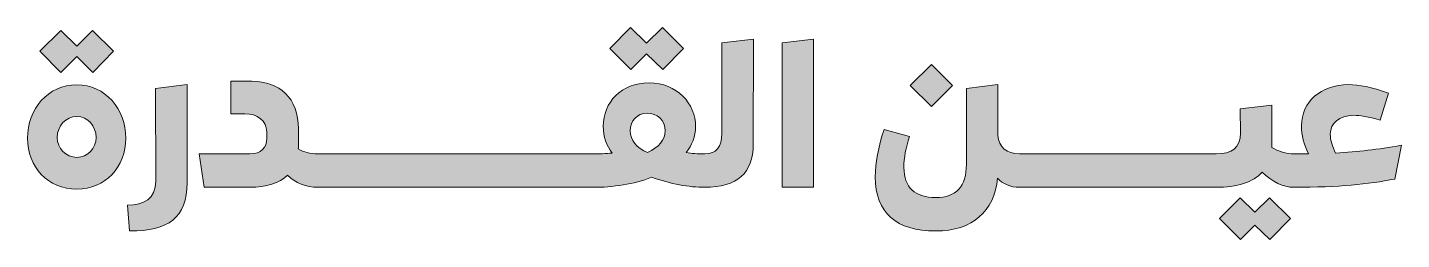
# Model space of a CAD drawing. Header units: millimetres. Extents: x 81 to 1251, y -181 to -29.
# Drawn here: x 691.4 to 834.6, y -105.5 to -83.4 of the extents above; entities that cross this region are included whole.
import ezdxf

# ---------------------------------------------------------------- set-up
doc = ezdxf.new("R2010")
doc.units = ezdxf.units.MM
doc.header["$MEASUREMENT"] = 0
doc.layers.add('Layer 1', color=7, linetype='Continuous', lineweight=0)

# ---------------------------------------------------------------- blocks, each defined once
blk = doc.blocks.new('Block_8')
at = {"layer": 'Layer 1', "true_color": 0x414042, "transparency": 33554687}
h = blk.add_hatch(color=250, dxfattribs=at)
h.dxf.hatch_style = 2
h.paths.add_polyline_path([(696.51, -86.47), (698.19, -88.11), (700.35, -85.92), (698.15, -83.74), (696.51, -85.37), (694.84, -83.74), (692.67, -85.92), (694.86, -88.11)])
h = blk.add_hatch(color=250, dxfattribs=at)
h.dxf.hatch_style = 2
h.paths.add_polyline_path([(755.91, -86.17), (757.6, -87.82), (759.75, -85.62), (757.56, -83.45), (755.91, -85.07), (754.25, -83.45), (752.08, -85.62), (754.27, -87.82)])
h = blk.add_hatch(color=250, dxfattribs=at)
h.dxf.hatch_style = 2
edge = h.paths.add_edge_path()
edge.add_spline(control_points=[(756.02, -96.44), (754.86, -96.02), (754.21, -95.11), (754.21, -94.19), (754.21, -93.19), (754.9, -92.35), (756, -92.35), (756.95, -92.35), (757.86, -93.09), (757.86, -94.19), (757.86, -95.09), (757.16, -95.96), (756.02, -96.44)], knot_values=[0, 0, 0, 0, 1, 1, 1, 2, 2, 2, 3, 3, 3, 4, 4, 4, 4], degree=3, periodic=0)
edge = h.paths.add_edge_path()
edge.add_spline(control_points=[(763.74, -94.42), (763.74, -95.92), (763.19, -96.59), (761.99, -96.59), (761.99, -96.59), (761.98, -96.59), (761.98, -96.59), (761.97, -96.59), (761.97, -96.59), (761.97, -96.59), (761.25, -96.59), (760.62, -96.55), (760.03, -96.46), (760.64, -95.68), (761.02, -94.78), (761.02, -93.76), (761.02, -91.36), (759.08, -89.21), (756.17, -89.21), (753.28, -89.21), (751.4, -91.21), (751.4, -93.74), (751.4, -94.8), (751.74, -95.73), (752.33, -96.51), (751.67, -96.57), (750.98, -96.59), (750.28, -96.59), (750.28, -96.59), (750.28, -96.59), (750.28, -96.59), (750.28, -96.59), (750.28, -96.59), (750.28, -96.59), (750.28, -96.59), (746.19, -96.59), (746.19, -96.59), (746.19, -96.59), (746.19, -96.59), (746.19, -96.59), (746.19, -96.59), (746.19, -96.59), (746.19, -96.59), (746.19, -96.59), (742.1, -96.59), (742.1, -96.59), (742.1, -96.59), (738, -96.59), (738, -96.59), (738, -96.59), (738, -96.59), (738, -96.59), (738, -96.59), (738, -96.59), (738, -96.59), (738, -96.59), (733.91, -96.59), (733.91, -96.59), (733.91, -96.59), (729.82, -96.59), (729.82, -96.59), (729.82, -96.59), (729.82, -96.59), (729.82, -96.59), (729.82, -96.59), (729.82, -96.59), (729.82, -96.59), (729.82, -96.59), (725.73, -96.59), (725.73, -96.59), (725.73, -96.59), (725.73, -96.59), (725.73, -96.59), (725.72, -96.59), (725.72, -96.59), (725.72, -96.59), (725.72, -96.59), (721.63, -96.59), (721.63, -96.59), (721.63, -96.59), (721.63, -96.59), (721.63, -96.59), (721.63, -96.59), (721.63, -96.59), (721.63, -96.59), (720.81, -96.59), (720.18, -96.4), (719.61, -96.08), (719.63, -95.94), (719.63, -95.79), (719.63, -95.64), (719.63, -95.64), (719.63, -94), (719.63, -94), (719.63, -90.77), (717.65, -89.04), (714.78, -89.04), (714.78, -89.04), (712.58, -89.04), (712.58, -89.04), (712.58, -89.04), (712.58, -92.41), (712.58, -92.41), (712.58, -92.41), (714.02, -92.41), (714.02, -92.41), (715.37, -92.41), (716.3, -93.17), (716.32, -94.29), (716.32, -94.29), (716.32, -94.97), (716.32, -94.97), (716.32, -95.94), (715.75, -96.59), (714.57, -96.59), (714.57, -96.59), (709.29, -96.59), (709.29, -96.59), (709.29, -96.59), (709.8, -100.07), (709.8, -100.07), (709.8, -100.07), (714.52, -100.07), (714.52, -100.07), (716.32, -100.07), (717.65, -99.65), (718.49, -98.81), (719.33, -99.63), (720.41, -100.07), (721.63, -100.07), (721.63, -100.07), (721.63, -100.07), (721.63, -100.07), (721.63, -100.07), (721.63, -100.07), (721.63, -100.07), (721.63, -100.07), (725.72, -100.07), (725.72, -100.07), (725.72, -100.07), (725.72, -100.07), (725.73, -100.07), (725.73, -100.07), (725.73, -100.07), (725.73, -100.07), (725.73, -100.07), (729.82, -100.07), (729.82, -100.07), (729.82, -100.07), (729.82, -100.07), (729.82, -100.07), (729.82, -100.07), (729.82, -100.07), (729.82, -100.07), (729.82, -100.07), (733.91, -100.07), (733.91, -100.07), (733.91, -100.07), (738, -100.07), (738, -100.07), (738, -100.07), (738, -100.07), (738, -100.07), (738, -100.07), (738, -100.07), (738, -100.07), (738, -100.07), (742.1, -100.07), (742.1, -100.07), (742.1, -100.07), (746.19, -100.07), (746.19, -100.07), (746.19, -100.07), (746.19, -100.07), (746.19, -100.07), (746.19, -100.07), (746.19, -100.07), (746.19, -100.07), (746.19, -100.07), (750.28, -100.07), (750.28, -100.07), (750.28, -100.07), (750.28, -100.07), (750.28, -100.07), (750.28, -100.07), (750.28, -100.07), (750.28, -100.07), (752.41, -100.07), (754.63, -99.75), (756.42, -99.02), (758.42, -99.71), (760.34, -100.07), (761.97, -100.07), (761.97, -100.07), (761.97, -100.07), (761.97, -100.07), (761.97, -100.07), (761.97, -100.07), (761.97, -100.07), (765.37, -100.07), (767.03, -98.57), (767.03, -95.6), (767.03, -95.6), (767.05, -84.67), (767.05, -84.67), (767.05, -84.67), (763.76, -85.05), (763.76, -85.05), (763.76, -85.05), (763.74, -94.42), (763.74, -94.42)], knot_values=[0, 0, 0, 0, 1, 1, 1, 2, 2, 2, 3, 3, 3, 4, 4, 4, 5, 5, 5, 6, 6, 6, 7, 7, 7, 8, 8, 8, 9, 9, 9, 10, 10, 10, 11, 11, 11, 12, 12, 12, 13, 13, 13, 14, 14, 14, 15, 15, 15, 16, 16, 16, 17, 17, 17, 18, 18, 18, 19, 19, 19, 20, 20, 20, 21, 21, 21, 22, 22, 22, 23, 23, 23, 24, 24, 24, 25, 25, 25, 26, 26, 26, 27, 27, 27, 28, 28, 28, 29, 29, 29, 30, 30, 30, 31, 31, 31, 32, 32, 32, 33, 33, 33, 34, 34, 34, 35, 35, 35, 36, 36, 36, 37, 37, 37, 38, 38, 38, 39, 39, 39, 40, 40, 40, 41, 41, 41, 42, 42, 42, 43, 43, 43, 44, 44, 44, 45, 45, 45, 46, 46, 46, 47, 47, 47, 48, 48, 48, 49, 49, 49, 50, 50, 50, 51, 51, 51, 52, 52, 52, 53, 53, 53, 54, 54, 54, 55, 55, 55, 56, 56, 56, 57, 57, 57, 58, 58, 58, 59, 59, 59, 60, 60, 60, 61, 61, 61, 62, 62, 62, 63, 63, 63, 64, 64, 64, 65, 65, 65, 66, 66, 66, 67, 67, 67, 68, 68, 68, 69, 69, 69, 70, 70, 70, 70], degree=3, periodic=0)
h = blk.add_hatch(color=250, dxfattribs=at)
h.dxf.hatch_style = 2
h.paths.add_polyline_path([(770.03, -100.07), (773.32, -100.07), (773.32, -84.67), (770.03, -85.05)])
h = blk.add_hatch(color=250, dxfattribs=at)
h.dxf.hatch_style = 2
h.paths.add_polyline_path([(787.79, -89.48), (785.6, -87.31), (783.4, -89.48), (785.62, -91.65)])
h = blk.add_hatch(color=250, dxfattribs=at)
h.dxf.hatch_style = 2
edge = h.paths.add_edge_path()
edge.add_spline(control_points=[(696.53, -96.95), (695.35, -96.95), (694.48, -96.04), (694.48, -94.88), (694.48, -93.7), (695.35, -92.69), (696.53, -92.69), (697.69, -92.69), (698.53, -93.7), (698.53, -94.88), (698.53, -96.04), (697.69, -96.95), (696.53, -96.95)], knot_values=[0, 0, 0, 0, 1, 1, 1, 2, 2, 2, 3, 3, 3, 4, 4, 4, 4], degree=3, periodic=0)
edge = h.paths.add_edge_path()
edge.add_spline(control_points=[(696.53, -89.4), (693.51, -89.4), (691.38, -91.95), (691.38, -94.95), (691.38, -97.94), (693.51, -100.26), (696.53, -100.26), (699.5, -100.26), (701.63, -97.94), (701.63, -94.95), (701.63, -91.95), (699.5, -89.4), (696.53, -89.4)], knot_values=[0, 0, 0, 0, 1, 1, 1, 2, 2, 2, 3, 3, 3, 4, 4, 4, 4], degree=3, periodic=0)
h = blk.add_hatch(color=250, dxfattribs=at)
h.dxf.hatch_style = 2
edge = h.paths.add_edge_path()
edge.add_spline(control_points=[(704.75, -99.44), (704.75, -101.25), (703.51, -101.93), (701.8, -101.93), (701.8, -101.93), (702.03, -104.61), (702.03, -104.61), (706.06, -104.61), (708.02, -103.24), (708.02, -99.59), (708.02, -99.59), (708.02, -89.38), (708.02, -89.38), (708.02, -89.38), (704.73, -89.78), (704.73, -89.78), (704.73, -89.78), (704.75, -99.44), (704.75, -99.44)], knot_values=[0, 0, 0, 0, 1, 1, 1, 2, 2, 2, 3, 3, 3, 4, 4, 4, 5, 5, 5, 6, 6, 6, 6], degree=3, periodic=0)
h = blk.add_hatch(color=250, dxfattribs=at)
h.dxf.hatch_style = 2
edge = h.paths.add_edge_path()
edge.add_spline(control_points=[(827.73, -96.51), (827.39, -95.85), (827.18, -95.16), (827.18, -94.54), (827.18, -93.41), (828.11, -92.58), (829.63, -92.58), (830.26, -92.58), (831.12, -92.73), (832.37, -93.07), (832.37, -93.07), (833.25, -90.26), (833.25, -90.26), (831.5, -89.67), (830.15, -89.38), (829.08, -89.38), (826.17, -89.38), (824.18, -91.21), (824.18, -93.64), (824.18, -94.65), (824.42, -95.58), (824.9, -96.59), (824.9, -96.59), (823.4, -96.59), (823.4, -96.59), (823.4, -96.59), (823.4, -96.59), (823.4, -96.59), (823.4, -96.59), (823.4, -96.59), (823.4, -96.59), (822.58, -96.59), (821.78, -96.36), (821.08, -95.92), (821.08, -95.92), (821.08, -95.64), (821.08, -95.64), (821.08, -95.64), (821.08, -91.53), (821.08, -91.53), (821.08, -91.53), (817.79, -91.91), (817.79, -91.91), (817.79, -91.91), (817.81, -94.44), (817.81, -94.44), (817.81, -95.96), (816.93, -96.59), (815.28, -96.59), (815.27, -96.59), (815.27, -96.6), (815.26, -96.6), (815.25, -96.6), (815.25, -96.59), (815.24, -96.59), (815.24, -96.59), (811.15, -96.59), (811.15, -96.59), (811.15, -96.59), (807.05, -96.59), (807.05, -96.59), (807.05, -96.59), (807.05, -96.59), (807.05, -96.59), (807.05, -96.59), (807.05, -96.59), (807.05, -96.59), (807.05, -96.59), (802.96, -96.59), (802.96, -96.59), (802.96, -96.59), (798.87, -96.59), (798.87, -96.59), (798.87, -96.59), (798.87, -96.59), (798.87, -96.59), (798.87, -96.59), (798.87, -96.59), (798.87, -96.59), (798.87, -96.59), (794.77, -96.59), (794.77, -96.59), (794.77, -96.59), (794.77, -96.59), (794.77, -96.59), (794.77, -96.59), (794.77, -96.59), (794.77, -96.59), (793.51, -96.59), (792.58, -95.89), (792.54, -94.65), (792.54, -94.65), (792.54, -89.38), (792.54, -89.38), (792.54, -89.38), (789.25, -89.78), (789.25, -89.78), (789.25, -89.78), (789.25, -97.65), (789.25, -97.65), (789.27, -100.01), (788.19, -101.13), (786.06, -101.13), (783.87, -101.13), (782.75, -100.09), (782.73, -98), (782.73, -96.99), (782.94, -95.98), (783.32, -94.78), (783.32, -94.78), (780.66, -94.06), (780.66, -94.06), (780.05, -95.92), (779.75, -97.54), (779.75, -98.97), (779.75, -102.75), (781.95, -104.61), (786.06, -104.61), (789.92, -104.61), (792.14, -102.56), (792.5, -99.12), (793.04, -99.73), (793.85, -100.07), (794.77, -100.07), (794.77, -100.07), (794.77, -100.07), (794.77, -100.07), (794.77, -100.07), (794.77, -100.07), (794.77, -100.07), (794.77, -100.07), (798.87, -100.07), (798.87, -100.07), (798.87, -100.07), (798.87, -100.07), (798.87, -100.07), (798.87, -100.07), (798.87, -100.07), (798.87, -100.07), (798.87, -100.07), (802.96, -100.07), (802.96, -100.07), (802.96, -100.07), (807.05, -100.07), (807.05, -100.07), (807.05, -100.07), (807.05, -100.07), (807.05, -100.07), (807.05, -100.07), (807.05, -100.07), (807.05, -100.07), (807.05, -100.07), (811.15, -100.07), (811.15, -100.07), (811.15, -100.07), (815.24, -100.07), (815.24, -100.07), (815.24, -100.07), (815.24, -100.07), (815.24, -100.07), (815.24, -100.07), (815.24, -100.07), (815.24, -100.07), (817.45, -100.07), (819.12, -99.54), (820.09, -98.49), (821.08, -99.5), (822.28, -100.07), (823.4, -100.07), (823.4, -100.07), (823.4, -100.07), (823.4, -100.07), (823.4, -100.07), (823.4, -100.07), (823.4, -100.07), (828.13, -100.07), (831.08, -99.73), (833.91, -99.21), (833.91, -99.21), (834.6, -95.7), (834.6, -95.7), (832.07, -96.13), (830.09, -96.38), (827.73, -96.51)], knot_values=[0, 0, 0, 0, 1, 1, 1, 2, 2, 2, 3, 3, 3, 4, 4, 4, 5, 5, 5, 6, 6, 6, 7, 7, 7, 8, 8, 8, 9, 9, 9, 10, 10, 10, 11, 11, 11, 12, 12, 12, 13, 13, 13, 14, 14, 14, 15, 15, 15, 16, 16, 16, 17, 17, 17, 18, 18, 18, 19, 19, 19, 20, 20, 20, 21, 21, 21, 22, 22, 22, 23, 23, 23, 24, 24, 24, 25, 25, 25, 26, 26, 26, 27, 27, 27, 28, 28, 28, 29, 29, 29, 30, 30, 30, 31, 31, 31, 32, 32, 32, 33, 33, 33, 34, 34, 34, 35, 35, 35, 36, 36, 36, 37, 37, 37, 38, 38, 38, 39, 39, 39, 40, 40, 40, 41, 41, 41, 42, 42, 42, 43, 43, 43, 44, 44, 44, 45, 45, 45, 46, 46, 46, 47, 47, 47, 48, 48, 48, 49, 49, 49, 50, 50, 50, 51, 51, 51, 52, 52, 52, 53, 53, 53, 54, 54, 54, 55, 55, 55, 56, 56, 56, 57, 57, 57, 58, 58, 58, 59, 59, 59, 60, 60, 60, 61, 61, 61, 61], degree=3, periodic=0)
h = blk.add_hatch(color=250, dxfattribs=at)
h.dxf.hatch_style = 2
h.paths.add_polyline_path([(819.33, -102.64), (817.79, -101.15), (815.62, -103.32), (817.83, -105.49), (819.33, -103.99), (820.87, -105.49), (823.04, -103.32), (820.83, -101.15)])
at = {"layer": 'Layer 1'}
for points in [[(696.51, -86.47), (698.19, -88.11), (700.35, -85.92), (698.15, -83.74), (696.51, -85.37), (694.84, -83.74), (692.67, -85.92), (694.86, -88.11)], [(755.91, -86.17), (757.6, -87.82), (759.75, -85.62), (757.56, -83.45), (755.91, -85.07), (754.25, -83.45), (752.08, -85.62), (754.27, -87.82)], [(770.03, -100.07), (773.32, -100.07), (773.32, -84.67), (770.03, -85.05)], [(787.79, -89.48), (785.6, -87.31), (783.4, -89.48), (785.62, -91.65)], [(819.33, -102.64), (817.79, -101.15), (815.62, -103.32), (817.83, -105.49), (819.33, -103.99), (820.87, -105.49), (823.04, -103.32), (820.83, -101.15)]]:
    blk.add_lwpolyline(points, close=True, dxfattribs=at)
for points, knots in [([(763.74, -94.42), (763.74, -95.92), (763.19, -96.59), (761.99, -96.59), (761.99, -96.59), (761.98, -96.59), (761.98, -96.59), (761.97, -96.59), (761.97, -96.59), (761.97, -96.59), (761.25, -96.59), (760.62, -96.55), (760.03, -96.46), (760.64, -95.68), (761.02, -94.78), (761.02, -93.76), (761.02, -91.36), (759.08, -89.21), (756.17, -89.21), (753.28, -89.21), (751.4, -91.21), (751.4, -93.74), (751.4, -94.8), (751.74, -95.73), (752.33, -96.51), (751.67, -96.57), (750.98, -96.59), (750.28, -96.59), (750.28, -96.59), (750.28, -96.59), (750.28, -96.59), (750.28, -96.59), (750.28, -96.59), (750.28, -96.59), (750.28, -96.59), (746.19, -96.59), (746.19, -96.59), (746.19, -96.59), (746.19, -96.59), (746.19, -96.59), (746.19, -96.59), (746.19, -96.59), (746.19, -96.59), (746.19, -96.59), (742.1, -96.59), (742.1, -96.59), (742.1, -96.59), (738, -96.59), (738, -96.59), (738, -96.59), (738, -96.59), (738, -96.59), (738, -96.59), (738, -96.59), (738, -96.59), (738, -96.59), (733.91, -96.59), (733.91, -96.59), (733.91, -96.59), (729.82, -96.59), (729.82, -96.59), (729.82, -96.59), (729.82, -96.59), (729.82, -96.59), (729.82, -96.59), (729.82, -96.59), (729.82, -96.59), (729.82, -96.59), (725.73, -96.59), (725.73, -96.59), (725.73, -96.59), (725.73, -96.59), (725.73, -96.59), (725.72, -96.59), (725.72, -96.59), (725.72, -96.59), (725.72, -96.59), (721.63, -96.59), (721.63, -96.59), (721.63, -96.59), (721.63, -96.59), (721.63, -96.59), (721.63, -96.59), (721.63, -96.59), (721.63, -96.59), (720.81, -96.59), (720.18, -96.4), (719.61, -96.08), (719.63, -95.94), (719.63, -95.79), (719.63, -95.64), (719.63, -95.64), (719.63, -94), (719.63, -94), (719.63, -90.77), (717.65, -89.04), (714.78, -89.04), (714.78, -89.04), (712.58, -89.04), (712.58, -89.04), (712.58, -89.04), (712.58, -92.41), (712.58, -92.41), (712.58, -92.41), (714.02, -92.41), (714.02, -92.41), (715.37, -92.41), (716.3, -93.17), (716.32, -94.29), (716.32, -94.29), (716.32, -94.97), (716.32, -94.97), (716.32, -95.94), (715.75, -96.59), (714.57, -96.59), (714.57, -96.59), (709.29, -96.59), (709.29, -96.59), (709.29, -96.59), (709.8, -100.07), (709.8, -100.07), (709.8, -100.07), (714.52, -100.07), (714.52, -100.07), (716.32, -100.07), (717.65, -99.65), (718.49, -98.81), (719.33, -99.63), (720.41, -100.07), (721.63, -100.07), (721.63, -100.07), (721.63, -100.07), (721.63, -100.07), (721.63, -100.07), (721.63, -100.07), (721.63, -100.07), (721.63, -100.07), (725.72, -100.07), (725.72, -100.07), (725.72, -100.07), (725.72, -100.07), (725.73, -100.07), (725.73, -100.07), (725.73, -100.07), (725.73, -100.07), (725.73, -100.07), (729.82, -100.07), (729.82, -100.07), (729.82, -100.07), (729.82, -100.07), (729.82, -100.07), (729.82, -100.07), (729.82, -100.07), (729.82, -100.07), (729.82, -100.07), (733.91, -100.07), (733.91, -100.07), (733.91, -100.07), (738, -100.07), (738, -100.07), (738, -100.07), (738, -100.07), (738, -100.07), (738, -100.07), (738, -100.07), (738, -100.07), (738, -100.07), (742.1, -100.07), (742.1, -100.07), (742.1, -100.07), (746.19, -100.07), (746.19, -100.07), (746.19, -100.07), (746.19, -100.07), (746.19, -100.07), (746.19, -100.07), (746.19, -100.07), (746.19, -100.07), (746.19, -100.07), (750.28, -100.07), (750.28, -100.07), (750.28, -100.07), (750.28, -100.07), (750.28, -100.07), (750.28, -100.07), (750.28, -100.07), (750.28, -100.07), (752.41, -100.07), (754.63, -99.75), (756.42, -99.02), (758.42, -99.71), (760.34, -100.07), (761.97, -100.07), (761.97, -100.07), (761.97, -100.07), (761.97, -100.07), (761.97, -100.07), (761.97, -100.07), (761.97, -100.07), (765.37, -100.07), (767.03, -98.57), (767.03, -95.6), (767.03, -95.6), (767.05, -84.67), (767.05, -84.67), (767.05, -84.67), (763.76, -85.05), (763.76, -85.05), (763.76, -85.05), (763.74, -94.42), (763.74, -94.42)], [0, 0, 0, 0, 1, 1, 1, 2, 2, 2, 3, 3, 3, 4, 4, 4, 5, 5, 5, 6, 6, 6, 7, 7, 7, 8, 8, 8, 9, 9, 9, 10, 10, 10, 11, 11, 11, 12, 12, 12, 13, 13, 13, 14, 14, 14, 15, 15, 15, 16, 16, 16, 17, 17, 17, 18, 18, 18, 19, 19, 19, 20, 20, 20, 21, 21, 21, 22, 22, 22, 23, 23, 23, 24, 24, 24, 25, 25, 25, 26, 26, 26, 27, 27, 27, 28, 28, 28, 29, 29, 29, 30, 30, 30, 31, 31, 31, 32, 32, 32, 33, 33, 33, 34, 34, 34, 35, 35, 35, 36, 36, 36, 37, 37, 37, 38, 38, 38, 39, 39, 39, 40, 40, 40, 41, 41, 41, 42, 42, 42, 43, 43, 43, 44, 44, 44, 45, 45, 45, 46, 46, 46, 47, 47, 47, 48, 48, 48, 49, 49, 49, 50, 50, 50, 51, 51, 51, 52, 52, 52, 53, 53, 53, 54, 54, 54, 55, 55, 55, 56, 56, 56, 57, 57, 57, 58, 58, 58, 59, 59, 59, 60, 60, 60, 61, 61, 61, 62, 62, 62, 63, 63, 63, 64, 64, 64, 65, 65, 65, 66, 66, 66, 67, 67, 67, 68, 68, 68, 69, 69, 69, 70, 70, 70, 70]), ([(696.53, -89.4), (693.51, -89.4), (691.38, -91.95), (691.38, -94.95), (691.38, -97.94), (693.51, -100.26), (696.53, -100.26), (699.5, -100.26), (701.63, -97.94), (701.63, -94.95), (701.63, -91.95), (699.5, -89.4), (696.53, -89.4)], [0, 0, 0, 0, 1, 1, 1, 2, 2, 2, 3, 3, 3, 4, 4, 4, 4]), ([(704.75, -99.44), (704.75, -101.25), (703.51, -101.93), (701.8, -101.93), (701.8, -101.93), (702.03, -104.61), (702.03, -104.61), (706.06, -104.61), (708.02, -103.24), (708.02, -99.59), (708.02, -99.59), (708.02, -89.38), (708.02, -89.38), (708.02, -89.38), (704.73, -89.78), (704.73, -89.78), (704.73, -89.78), (704.75, -99.44), (704.75, -99.44)], [0, 0, 0, 0, 1, 1, 1, 2, 2, 2, 3, 3, 3, 4, 4, 4, 5, 5, 5, 6, 6, 6, 6]), ([(827.73, -96.51), (827.39, -95.85), (827.18, -95.16), (827.18, -94.54), (827.18, -93.41), (828.11, -92.58), (829.63, -92.58), (830.26, -92.58), (831.12, -92.73), (832.37, -93.07), (832.37, -93.07), (833.25, -90.26), (833.25, -90.26), (831.5, -89.67), (830.15, -89.38), (829.08, -89.38), (826.17, -89.38), (824.18, -91.21), (824.18, -93.64), (824.18, -94.65), (824.42, -95.58), (824.9, -96.59), (824.9, -96.59), (823.4, -96.59), (823.4, -96.59), (823.4, -96.59), (823.4, -96.59), (823.4, -96.59), (823.4, -96.59), (823.4, -96.59), (823.4, -96.59), (822.58, -96.59), (821.78, -96.36), (821.08, -95.92), (821.08, -95.92), (821.08, -95.64), (821.08, -95.64), (821.08, -95.64), (821.08, -91.53), (821.08, -91.53), (821.08, -91.53), (817.79, -91.91), (817.79, -91.91), (817.79, -91.91), (817.81, -94.44), (817.81, -94.44), (817.81, -95.96), (816.93, -96.59), (815.28, -96.59), (815.27, -96.59), (815.27, -96.6), (815.26, -96.6), (815.25, -96.6), (815.25, -96.59), (815.24, -96.59), (815.24, -96.59), (811.15, -96.59), (811.15, -96.59), (811.15, -96.59), (807.05, -96.59), (807.05, -96.59), (807.05, -96.59), (807.05, -96.59), (807.05, -96.59), (807.05, -96.59), (807.05, -96.59), (807.05, -96.59), (807.05, -96.59), (802.96, -96.59), (802.96, -96.59), (802.96, -96.59), (798.87, -96.59), (798.87, -96.59), (798.87, -96.59), (798.87, -96.59), (798.87, -96.59), (798.87, -96.59), (798.87, -96.59), (798.87, -96.59), (798.87, -96.59), (794.77, -96.59), (794.77, -96.59), (794.77, -96.59), (794.77, -96.59), (794.77, -96.59), (794.77, -96.59), (794.77, -96.59), (794.77, -96.59), (793.51, -96.59), (792.58, -95.89), (792.54, -94.65), (792.54, -94.65), (792.54, -89.38), (792.54, -89.38), (792.54, -89.38), (789.25, -89.78), (789.25, -89.78), (789.25, -89.78), (789.25, -97.65), (789.25, -97.65), (789.27, -100.01), (788.19, -101.13), (786.06, -101.13), (783.87, -101.13), (782.75, -100.09), (782.73, -98), (782.73, -96.99), (782.94, -95.98), (783.32, -94.78), (783.32, -94.78), (780.66, -94.06), (780.66, -94.06), (780.05, -95.92), (779.75, -97.54), (779.75, -98.97), (779.75, -102.75), (781.95, -104.61), (786.06, -104.61), (789.92, -104.61), (792.14, -102.56), (792.5, -99.12), (793.04, -99.73), (793.85, -100.07), (794.77, -100.07), (794.77, -100.07), (794.77, -100.07), (794.77, -100.07), (794.77, -100.07), (794.77, -100.07), (794.77, -100.07), (794.77, -100.07), (798.87, -100.07), (798.87, -100.07), (798.87, -100.07), (798.87, -100.07), (798.87, -100.07), (798.87, -100.07), (798.87, -100.07), (798.87, -100.07), (798.87, -100.07), (802.96, -100.07), (802.96, -100.07), (802.96, -100.07), (807.05, -100.07), (807.05, -100.07), (807.05, -100.07), (807.05, -100.07), (807.05, -100.07), (807.05, -100.07), (807.05, -100.07), (807.05, -100.07), (807.05, -100.07), (811.15, -100.07), (811.15, -100.07), (811.15, -100.07), (815.24, -100.07), (815.24, -100.07), (815.24, -100.07), (815.24, -100.07), (815.24, -100.07), (815.24, -100.07), (815.24, -100.07), (815.24, -100.07), (817.45, -100.07), (819.12, -99.54), (820.09, -98.49), (821.08, -99.5), (822.28, -100.07), (823.4, -100.07), (823.4, -100.07), (823.4, -100.07), (823.4, -100.07), (823.4, -100.07), (823.4, -100.07), (823.4, -100.07), (828.13, -100.07), (831.08, -99.73), (833.91, -99.21), (833.91, -99.21), (834.6, -95.7), (834.6, -95.7), (832.07, -96.13), (830.09, -96.38), (827.73, -96.51)], [0, 0, 0, 0, 1, 1, 1, 2, 2, 2, 3, 3, 3, 4, 4, 4, 5, 5, 5, 6, 6, 6, 7, 7, 7, 8, 8, 8, 9, 9, 9, 10, 10, 10, 11, 11, 11, 12, 12, 12, 13, 13, 13, 14, 14, 14, 15, 15, 15, 16, 16, 16, 17, 17, 17, 18, 18, 18, 19, 19, 19, 20, 20, 20, 21, 21, 21, 22, 22, 22, 23, 23, 23, 24, 24, 24, 25, 25, 25, 26, 26, 26, 27, 27, 27, 28, 28, 28, 29, 29, 29, 30, 30, 30, 31, 31, 31, 32, 32, 32, 33, 33, 33, 34, 34, 34, 35, 35, 35, 36, 36, 36, 37, 37, 37, 38, 38, 38, 39, 39, 39, 40, 40, 40, 41, 41, 41, 42, 42, 42, 43, 43, 43, 44, 44, 44, 45, 45, 45, 46, 46, 46, 47, 47, 47, 48, 48, 48, 49, 49, 49, 50, 50, 50, 51, 51, 51, 52, 52, 52, 53, 53, 53, 54, 54, 54, 55, 55, 55, 56, 56, 56, 57, 57, 57, 58, 58, 58, 59, 59, 59, 60, 60, 60, 61, 61, 61, 61]), ([(696.53, -96.95), (695.35, -96.95), (694.48, -96.04), (694.48, -94.88), (694.48, -93.7), (695.35, -92.69), (696.53, -92.69), (697.69, -92.69), (698.53, -93.7), (698.53, -94.88), (698.53, -96.04), (697.69, -96.95), (696.53, -96.95)], [0, 0, 0, 0, 1, 1, 1, 2, 2, 2, 3, 3, 3, 4, 4, 4, 4]), ([(756.02, -96.44), (754.86, -96.02), (754.21, -95.11), (754.21, -94.19), (754.21, -93.19), (754.9, -92.35), (756, -92.35), (756.95, -92.35), (757.86, -93.09), (757.86, -94.19), (757.86, -95.09), (757.16, -95.96), (756.02, -96.44)], [0, 0, 0, 0, 1, 1, 1, 2, 2, 2, 3, 3, 3, 4, 4, 4, 4])]:
    blk.add_open_spline(points, degree=3, knots=knots, dxfattribs=at)
blk = doc.blocks.new('Block_6')
at = {"layer": 'Layer 1'}
blk.add_blockref('Block_8', (0, 0), dxfattribs=at)
blk = doc.blocks.new('Block_5')
at = {"layer": 'Layer 1'}
blk.add_blockref('Block_6', (0, 0), dxfattribs=at)
blk = doc.blocks.new('Block_4')
at = {"layer": 'Layer 1'}
blk.add_blockref('Block_5', (0, 0), dxfattribs=at)

msp = doc.modelspace()

# ---------------------------------------------------------------- block references
at = {"layer": 'Layer 1'}
msp.add_blockref('Block_4', (0, 0), dxfattribs=at)

doc.saveas('drawing.dxf')
